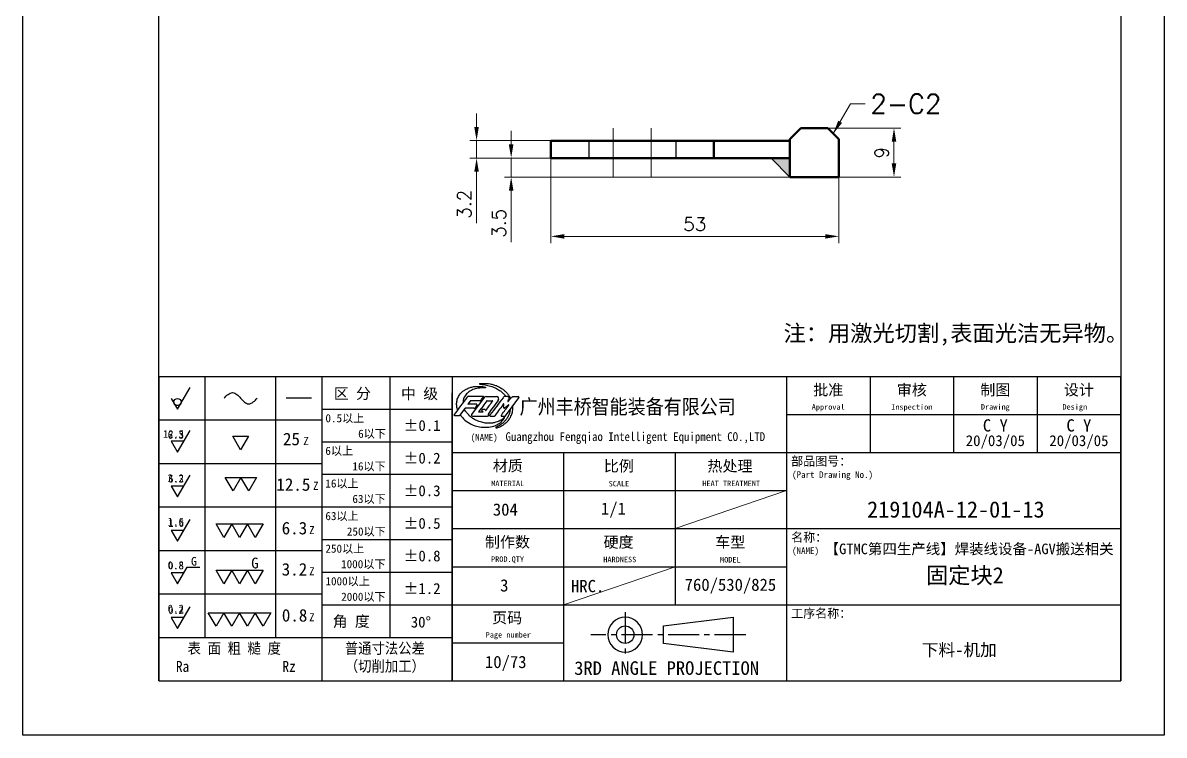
# Model space of a CAD drawing. Header units: millimetres. Extents: x -168473 to -148463, y 295526 to 306160.
# Drawn here: x -166455.9 to -166245.9, y 300078.2 to 300209.3 of the extents above; entities that cross this region are included whole.
import ezdxf
from ezdxf.enums import TextEntityAlignment as Align

# ---------------------------------------------------------------- set-up
doc = ezdxf.new("R2010")
doc.units = ezdxf.units.MM
doc.linetypes.add('CENTER2', pattern=[28.575, 19.05, -3.175, 3.175, -3.175])
doc.linetypes.add('DASHED2', pattern=[9.525, 6.35, -3.175])
for name, color, linetype, lineweight in [('A4', 3, 'Continuous', 20), ('中心线', 2, 'CENTER2', 13), ('尺寸线', 3, 'Continuous', 13), ('文字', 1, 'Continuous', 13), ('粗实线', 7, 'Continuous', 50), ('细实线', 4, 'Continuous', 25), ('虚线', 2, 'DASHED2', 25)]:
    doc.layers.add(name, color=color, linetype=linetype, lineweight=lineweight)
doc.layers.add('MARK', color=7, linetype='Continuous')
doc.styles.add('CH-1', font='')
doc.styles.add('MX_NOTE_STANDARD', font='txt.shx', dxfattribs={"bigfont": 'extfont.shx'})
doc.styles.get("Standard").update_dxf_attribs({"font": 'txt', "bigfont": 'gbcbig.shx'})
doc.styles.get('CH-1').set_extended_font_data('SimSun')
doc.dimstyles.new('副本01', dxfattribs={"dimtxt": 2.5, "dimasz": 2.5, "dimexe": 1.25, "dimexo": 0, "dimgap": 1, "dimtad": 1, "dimdsep": 46, "dimtxsty": 'Standard', "dimcen": 1, "dimclrd": 3, "dimclre": 3, "dimclrt": 1, "dimadec": 1, "dimazin": 2, "dimtfac": 1, "dimtmove": 0, "dimatfit": 3, "dimfxl": 0, "dimtolj": 1, "dimlwd": -1, "dimlwe": -1, "dimarcsym": 0})

# ---------------------------------------------------------------- blocks, each defined once
blk = doc.blocks.new('*D7298')
at = {"layer": 'Defpoints', "color": 0}
for p in [(-166307.75, 300189.94), (-166295.59, 300189.94), (-166305.75, 300180.94)]:
    blk.add_point(p, dxfattribs=at)
at = {"layer": '尺寸线', "color": 3}
for p, q in [((-166307.75, 300189.94), (-166294.34, 300189.94)), ((-166295.59, 300183.44), (-166295.59, 300187.44)), ((-166305.75, 300180.94), (-166294.34, 300180.94))]:
    blk.add_line(p, q, dxfattribs=at)
for points in [[(-166296.01, 300187.44), (-166295.17, 300187.44), (-166295.59, 300189.94)], [(-166296.01, 300183.44), (-166295.17, 300183.44), (-166295.59, 300180.94)]]:
    blk.add_solid(points, dxfattribs=at)
at = {"layer": '尺寸线', "color": 1, "insert": (-166297.84, 300185.44), "char_height": 2.5, "attachment_point": 5, "rotation": 90}
blk.add_mtext('\\A1;9', dxfattribs=at)
blk = doc.blocks.new('*D7299')
at = {"layer": 'Defpoints', "color": 0}
for p in [(-166358.75, 300187.64), (-166372.39, 300184.44), (-166358.75, 300184.44)]:
    blk.add_point(p, dxfattribs=at)
at = {"layer": '尺寸线', "color": 3}
for p, q in [((-166372.39, 300190.14), (-166372.39, 300192.64)), ((-166358.75, 300187.64), (-166373.64, 300187.64)), ((-166372.39, 300187.64), (-166372.39, 300184.44)), ((-166358.75, 300184.44), (-166373.64, 300184.44)), ((-166372.39, 300181.94), (-166372.39, 300172.44))]:
    blk.add_line(p, q, dxfattribs=at)
for points in [[(-166372.81, 300190.14), (-166371.98, 300190.14), (-166372.39, 300187.64)], [(-166372.81, 300181.94), (-166371.98, 300181.94), (-166372.39, 300184.44)]]:
    blk.add_solid(points, dxfattribs=at)
at = {"layer": '尺寸线', "color": 1, "insert": (-166374.64, 300175.94), "char_height": 2.5, "attachment_point": 5, "rotation": 90}
blk.add_mtext('\\A1;3.2', dxfattribs=at)
blk = doc.blocks.new('A$C0BB32EA6')
for p, q in [((-116.6, -171.23), (-116.6, 125.77)), ((-116.6, 125.77), (93.4, 125.77)), ((93.4, 125.77), (93.4, -171.23)), ((-91.6, 117.77), (85.4, 117.77)), ((-91.6, -161.23), (-91.6, 117.77)), ((-91.6, 101.56), (-91.6, 117.77)), ((-38.15, 101.56), (-38.15, 117.77)), ((-38.15, 117.77), (73.4, 117.77)), ((-38.15, 117.77), (73.4, 117.77)), ((-38.15, 117.77), (73.4, 117.77)), ((-38.15, 117.77), (73.4, 117.77)), ((-33.08, 117.77), (-33.08, 101.56)), ((46.4, 117.77), (46.4, 101.56)), ((46.4, 117.77), (46.4, 101.56)), ((46.4, 117.77), (46.4, 101.56)), ((46.4, 117.77), (46.4, 101.56)), ((46.4, 117.77), (46.4, 101.56)), ((61.4, 117.77), (61.4, 101.56)), ((61.4, 117.77), (61.4, 101.56)), ((61.4, 117.77), (61.4, 101.56)), ((61.4, 117.77), (61.4, 101.56)), ((61.4, 117.77), (61.4, 101.56)), ((73.4, 117.77), (73.4, 101.56)), ((73.4, 117.77), (73.4, 101.56)), ((73.4, 117.77), (73.4, 101.56)), ((73.4, 117.77), (73.4, 101.56)), ((73.4, 117.77), (73.4, 101.56)), ((85.4, 117.77), (85.4, -161.23)), ((-38.15, 106.63), (-35.61, 111.7)), ((-38.15, 111.7), (73.4, 111.7)), ((-38.15, 111.7), (73.4, 111.7)), ((-38.15, 111.7), (73.4, 111.7)), ((-38.15, 111.7), (73.4, 111.7)), ((-35.61, 111.7), (-33.08, 106.63)), ((73.4, 111.7), (85.4, 111.7)), ((73.4, 111.7), (85.4, 111.7)), ((73.4, 111.7), (85.4, 111.7)), ((73.4, 111.7), (85.4, 111.7)), ((-38.15, 101.56), (-35.61, 106.63)), ((-38.15, 106.63), (73.4, 106.63)), ((-38.15, 106.63), (73.4, 106.63)), ((-38.15, 106.63), (73.4, 106.63)), ((-38.15, 106.63), (73.4, 106.63)), ((-35.61, 106.63), (-33.08, 101.56)), ((-38.15, 101.56), (85.4, 101.56)), ((85.4, 101.56), (-38.15, 101.56)), ((-38.15, 101.56), (85.4, 101.56)), ((-38.15, 101.56), (85.4, 101.56)), ((-86.53, -161.23), (85.4, -161.23)), ((93.4, -171.23), (-116.6, -171.23))]:
    blk.add_line(p, q)
at = {"style": 'CH-1'}
for s, height, p in [('符号', 1.775, (-35.53, 115.86)), ('设 变 内 容', 1.775, (8.24, 115.86)), ('日 期', 1.775, (53.57, 115.61)), ('变更者', 1.775, (67.78, 115.61)), ('锐角除去', 1.775, (79.78, 116.14)), ('NO.', 1.775, (-35.25, 113.15)), ('REVISION', 1.775, (8.51, 113.15)), ('DATE', 1.775, (53.99, 112.89)), ('REVR', 1.775, (68.2, 112.89)), ('1', 2.03, (-35.7, 108.92)), ('C0.5', 1.775, (79.78, 106.74)), ('2', 2.03, (-35.7, 103.38))]:
    blk.add_text(s, height=height, dxfattribs=at).set_placement(p, align=Align.MIDDLE)
at = {"style": 'CH-1', "width": 0.7}
blk.add_text('ACUTE ANGLE', height=1.7746, dxfattribs=at).set_placement((79.78, 113.08), align=Align.MIDDLE)
blk = doc.blocks.new('A$C34C2392C')
at = {"linetype": 'CENTER2', "ltscale": 0.3}
for p, q in [((-5.53, 4.13), (-5.53, -4.13)), ((16.64, 0), (-11.88, 0))]:
    blk.add_line(p, q, dxfattribs=at)
for p, q in [((1.54, 1.6), (14.34, 3.2)), ((14.34, 3.2), (14.34, -3.2)), ((1.54, -1.6), (1.54, 1.6)), ((14.34, -3.2), (1.54, -1.6))]:
    blk.add_line(p, q)
for radius in [3.2, 1.6]:
    blk.add_arc((-5.53, 0), radius, 0, 359.9894)
blk = doc.blocks.new('A$C67844AE1')
for p, q in [((-492, 112), (0, 112)), ((-246, 112), (-246, -112)), ((-184.5, 112), (-184.5, 56)), ((-123, 112), (-123, 56)), ((-61.5, 112), (-61.5, 56)), ((0, -112), (0, 112)), ((-246, 84), (0, 84)), ((-492, 68), (-492, -112)), ((-492, 68), (-492, -112)), ((-492, -112), (-492, 68)), ((-492, 68), (-492, -112)), ((-492, 68), (-492, -112)), ((-492, 68), (-492, -112)), ((-492, 68), (-492, -112)), ((-492, 68), (-492, -112)), ((-492, 68), (-492, -112)), ((-492, -112), (-492, 68)), ((-492, 68), (-492, -112)), ((-492, 68), (-492, -112)), ((-492, 68), (-492, -112)), ((-492, 68), (-492, -112)), ((-492, 56), (0, 56)), ((-410, 56), (-410, -112)), ((-328, 56), (-328, -56)), ((-492, 28), (-246, 28)), ((-492, 0), (0, 0)), ((-492, -28), (-246, -28)), ((-492, -56), (0, -56)), ((-492, -84), (-410, -84)), ((-492, -112), (0, -112))]:
    blk.add_line(p, q)
at = {"color": 4, "ltscale": 0.5}
for p, q in [((-478.69, 93.94), (-480.4, 91.69)), ((-468.38, 96.54), (-477.68, 84.12)), ((-467.07, 97.19), (-459.37, 97.19)), ((-451.05, 97.21), (-453.64, 97.21)), ((-452.68, 83.09), (-442.89, 96.32)), ((-447.54, 97.19), (-443.33, 97.19)), ((-482.7, 88.42), (-486.55, 83.35)), ((-473.82, 90.78), (-475.13, 88.89)), ((-469.28, 85.77), (-472.57, 85.77)), ((-469.23, 85.85), (-470.11, 87.32)), ((-467.8, 87.76), (-469.94, 87.76)), ((-467.8, 87.76), (-467.42, 87.1)), ((-486.98, 83.13), (-490.13, 83.13)), ((-477.02, 82.81), (-465.96, 82.81)), ((-463.75, 82.81), (-461.35, 82.81))]:
    blk.add_line(p, q, dxfattribs=at)
for centre, radius, start, end in [((-479.96, 96.37), 1.09, 90, 143.21463), ((-478.65, 93.91), 0.0547, 90, 142.95764), ((-471.7, 94.51), 0.547, 270, 322.84702), ((-469.22, 97.24), 0.219, 322.84702, 90), ((-467.07, 95.55), 1.64, 90, 143.17909), ((-466.36, 94.15), 0.0547, 90, 143.28021), ((-462.24, 94.15), 0.0547, 323.81172, 90), ((-459.37, 95.55), 1.64, 323.50405, 90), ((-453.64, 96.66), 0.547, 90, 142.76053), ((-443.33, 96.64), 0.547, 323.51537, 90), ((-490.13, 83.68), 0.547, 143.21463, 270), ((-482.27, 88.08), 0.547, 90, 142.7804), ((-480.35, 91.65), 0.0547, 142.95764, 270), ((-477.02, 83.63), 0.821, 143.17909, 270), ((-472.57, 85.82), 0.0547, 143.28021, 270), ((-469.28, 85.82), 0.0547, 270, 30.87346), ((-467.37, 87.13), 0.0547, 209.84044, 323.81172), ((-454.06, 91.84), 0.137, 354.5829, 143.44023), ((-450.47, 90.95), 0.137, 323.3038, 127.26931), ((-486.98, 83.68), 0.547, 270, 322.7804), ((-463.75, 83.36), 0.547, 142.76053, 270), ((-461.35, 83.63), 0.821, 270, 323.34145), ((-455.78, 83.14), 0.274, 143.38703, 270), ((-453.12, 83.41), 0.547, 270, 323.51537)]:
    blk.add_arc(centre, radius, start, end, dxfattribs=at)
at = {"color": 3, "ltscale": 0.5}
for points, knots in [([(-488.04, 87.39), (-488.26, 88.17), (-488.62, 89.51), (-488.76, 91.4), (-488.68, 92.96), (-488.48, 94.48), (-488, 95.94), (-487.33, 97.33), (-486.52, 98.55), (-485.58, 99.92), (-484.11, 101.17), (-482.08, 102.53), (-479.62, 103.66), (-476.63, 104.53), (-473.49, 104.75), (-470.85, 104.68), (-469.01, 104.49), (-468.06, 104.35), (-467.6, 104.19), (-467.36, 104.11), (-467.38, 103.84), (-467.51, 103.6), (-467.67, 103.59), (-467.75, 103.59)], [0.033361, 0.033361, 0.033361, 0.033361, 0.471833, 0.793856, 1.06763, 1.327784, 1.632518, 1.904259, 2.171672, 2.434164, 2.811787, 3.221221, 3.771763, 4.287691, 4.918993, 5.487196, 5.736969, 5.935719, 6.004988, 6.011363, 6.068145, 6.111246, 6.151841, 6.151841, 6.151841, 6.151841]), ([(-467.75, 103.59), (-468.68, 103.59), (-471.11, 103.61), (-474.79, 103.2), (-478.26, 101.79), (-481.06, 99.79), (-482.97, 97.34), (-484.02, 94.85), (-483.98, 93.42), (-483.93, 92.89)], [0, 0, 0, 0, 0.511401, 1.333961, 2.006207, 2.544799, 3.201133, 3.690752, 3.982461, 3.982461, 3.982461, 3.982461]), ([(-471.87, 106.78), (-471.88, 106.81), (-471.89, 106.89), (-471.08, 106.94), (-470.13, 106.96), (-468.28, 106.92), (-466.29, 106.88), (-463.95, 106.66), (-461.43, 105.9), (-458.86, 105.11), (-456.84, 103.98), (-455.05, 102.78), (-453.35, 101.59), (-451.64, 99.9), (-450.32, 98.09), (-449.42, 96.69), (-449.1, 95.93), (-449.03, 95.74)], [0, 0, 0, 0, 0.013513, 0.041806, 0.340693, 0.661167, 1.001786, 1.450195, 1.93793, 2.441413, 2.919246, 3.201062, 3.624217, 4.053268, 4.510623, 4.853859, 4.962074, 4.962074, 4.962074, 4.962074]), ([(-453.89, 81.8), (-454.16, 81.48), (-455.09, 80.34), (-457.47, 79.09), (-460.29, 78.15), (-463.1, 77.56), (-465.75, 77.56), (-468.2, 77.74), (-470.34, 78.3), (-472.37, 78.87), (-474.59, 79.8), (-476.8, 81.11), (-479.03, 82.63), (-480.66, 84.59), (-482.11, 86.33), (-482.76, 87.47), (-483.04, 87.97)], [0, 0, 0, 0, 0.227272, 0.804496, 1.430419, 1.862632, 2.367125, 2.88024, 3.204387, 3.579335, 4.036384, 4.516387, 4.985288, 5.507707, 5.907232, 6.223175, 6.223175, 6.223175, 6.223175]), ([(-449.38, 87.54), (-449.46, 86.95), (-449.59, 86.05), (-449.95, 84.79), (-450.37, 83.78), (-450.81, 82.63), (-451.45, 81.57), (-452.25, 80.24), (-453.23, 79.21), (-454.33, 78.01), (-455.64, 77.09), (-456.98, 76.11), (-458.35, 75.36), (-459.16, 74.85), (-459.95, 74.68), (-459.94, 74.21), (-459.66, 74.19), (-459.5, 74.17)], [0.004933, 0.004933, 0.004933, 0.004933, 0.333622, 0.498315, 0.724349, 0.934741, 1.17012, 1.401267, 1.780901, 1.94954, 2.292483, 2.648069, 2.865789, 3.139575, 3.199954, 3.253921, 3.331828, 3.331828, 3.331828, 3.331828]), ([(-459.5, 74.17), (-459.15, 74.26), (-457.82, 74.59), (-455.91, 75.45), (-453.81, 76.77), (-452.04, 78.05), (-450.46, 79.78), (-449.21, 81.63), (-448.18, 83.92), (-447.35, 86.77), (-447.31, 89.06), (-447.29, 90.37)], [0, 0, 0, 0, 0.196818, 0.752706, 1.133972, 1.558354, 1.94217, 2.414014, 2.774875, 3.316286, 4.02771, 4.02771, 4.02771, 4.02771]), ([(-486.11, 83.93), (-485.59, 83.17), (-484.11, 80.96), (-480.4, 78.04), (-475.71, 75.67), (-470.4, 74.54), (-465.25, 74.57), (-460.35, 75.58), (-456.79, 77.65), (-454.68, 79.82), (-453.68, 81.05), (-453.44, 81.92), (-453.76, 82.01), (-453.85, 81.87), (-453.89, 81.8)], [0.008574, 0.008574, 0.008574, 0.008574, 0.511088, 1.461558, 2.551285, 3.372869, 4.408758, 5.360341, 6.07413, 6.646139, 6.965728, 7.014048, 7.055407, 7.097199, 7.097199, 7.097199, 7.097199])]:
    blk.add_open_spline(points, degree=3, knots=knots, dxfattribs=at)
blk.add_spline([(-471.87, 106.78), (-471.8, 106.48), (-471.33, 106.32), (-469.95, 106.19), (-468.71, 106.01), (-466.81, 105.67), (-464.7, 105.2), (-462.88, 104.66), (-461.09, 103.98), (-459.43, 103.08), (-457.89, 102.22), (-455.32, 100.34), (-454.15, 99.25), (-453.58, 98.66), (-452.29, 97.2)], degree=3, dxfattribs=at)
at = {"color": 4, "ltscale": 0.5}
for points, knots in [([(-480.84, 97.02), (-480.93, 96.9), (-481.02, 96.78), (-481.12, 96.65), (-484.27, 92.44), (-487.42, 88.22), (-490.57, 84.01)], [-0.084236, -0.084236, -0.084236, -0.084236, 0, 0, 0, 2.885251, 2.885251, 2.885251, 2.885251]), ([(-479.96, 97.46), (-479.82, 97.46), (-479.68, 97.46), (-479.54, 97.46), (-479.54, 97.46), (-479.54, 97.46), (-479.54, 97.46), (-476.38, 97.46), (-473.23, 97.46), (-470.08, 97.46), (-470.08, 97.46), (-470.08, 97.46), (-470.08, 97.46), (-469.79, 97.46), (-469.51, 97.46), (-469.22, 97.46)], [-0.077734, -0.077734, -0.077734, -0.077734, 0, 0, 0, 0, 0, 0, 1.729211, 1.729211, 1.729211, 1.729211, 1.729211, 1.729211, 1.885805, 1.885805, 1.885805, 1.885805]), ([(-471.7, 93.97), (-471.72, 93.97), (-471.75, 93.97), (-471.77, 93.97), (-471.77, 93.97), (-471.77, 93.97), (-471.77, 93.97), (-474.06, 93.97), (-476.36, 93.97), (-478.65, 93.97)], [-0.012966, -0.012966, -0.012966, -0.012966, 0, 0, 0, 0, 0, 0, 1.257183, 1.257183, 1.257183, 1.257183]), ([(-469.05, 97.11), (-469.2, 96.9), (-469.36, 96.7), (-469.52, 96.49), (-469.52, 96.49), (-469.52, 96.49), (-469.52, 96.49), (-470.05, 95.79), (-470.58, 95.09), (-471.11, 94.39), (-471.11, 94.39), (-471.11, 94.39), (-471.11, 94.39), (-471.16, 94.32), (-471.21, 94.25), (-471.26, 94.18)], [-0.1423966, -0.1423966, -0.1423966, -0.1423966, 0, 0, 0, 0, 0, 0, 0.4822707, 0.4822707, 0.4822707, 0.4822707, 0.4822707, 0.4822707, 0.529029, 0.529029, 0.529029, 0.529029]), ([(-454.08, 96.99), (-454.23, 96.79), (-454.39, 96.58), (-454.54, 96.38), (-457.68, 92.25), (-460.82, 88.12), (-463.96, 83.99), (-464.04, 83.89), (-464.11, 83.79), (-464.19, 83.69)], [-0.140102, -0.140102, -0.140102, -0.140102, 0, 0, 0, 2.844058, 2.844058, 2.844058, 2.913465, 2.913465, 2.913465, 2.913465]), ([(-451.05, 97.21), (-450.96, 97.2), (-450.76, 97.2), (-450.41, 97.03), (-450.21, 96.52), (-450.3, 95.87), (-450.55, 95.18), (-450.83, 94.49), (-451, 93.99), (-451.13, 93.7), (-451.11, 93.59), (-450.99, 93.55), (-450.82, 93.63), (-450.49, 93.98), (-449.97, 94.64), (-449.25, 95.48), (-448.57, 96.28), (-447.99, 96.81), (-447.66, 97.09), (-447.54, 97.19)], [0, 0, 0, 0, 0.047379, 0.11361, 0.198731, 0.32589, 0.467244, 0.599055, 0.733672, 0.758899, 0.77069, 0.790267, 0.820293, 0.867992, 1.054564, 1.278066, 1.476304, 1.62487, 1.711224, 1.711224, 1.711224, 1.711224]), ([(-469.94, 87.76), (-469.98, 87.77), (-470.04, 87.77), (-470.11, 87.72), (-470.16, 87.66), (-470.17, 87.58), (-470.16, 87.49), (-470.14, 87.4), (-470.13, 87.35), (-470.11, 87.32)], [0, 0, 0, 0, 0.0189462, 0.0330559, 0.0436533, 0.0575788, 0.0766083, 0.0956988, 0.1082528, 0.1082528, 0.1082528, 0.1082528]), ([(-456, 83.3), (-455.85, 83.49), (-455.71, 83.69), (-455.56, 83.88), (-455.56, 83.88), (-455.56, 83.88), (-455.56, 83.88), (-453.83, 86.21), (-452.09, 88.54), (-450.36, 90.87)], [-0.132838, -0.132838, -0.132838, -0.132838, 0, 0, 0, 0, 0, 0, 1.591518, 1.591518, 1.591518, 1.591518])]:
    blk.add_open_spline(points, degree=3, knots=knots, dxfattribs=at)
for points in [[(-466.4, 94.18), (-468.47, 91.41), (-470.54, 88.63), (-472.61, 85.86)], [(-462.19, 94.12), (-463.9, 91.78), (-465.62, 89.44), (-467.33, 87.1)], [(-466.36, 94.2), (-464.99, 94.2), (-463.61, 94.2), (-462.24, 94.2)], [(-458.05, 94.58), (-460.57, 91.18), (-463.09, 87.78), (-465.6, 84.38)], [(-476.05, 88.63), (-478.12, 88.63), (-480.19, 88.63), (-482.27, 88.63)], [(-474.4, 91.6), (-476.39, 91.6), (-478.37, 91.6), (-480.35, 91.6)], [(-454.17, 91.93), (-456.01, 89.44), (-457.9, 86.89), (-460.7, 83.14)], [(-454.14, 89.56), (-454.07, 90.32), (-454, 91.07), (-453.92, 91.83)], [(-453.14, 89.09), (-452.28, 89.74), (-451.41, 90.4), (-450.55, 91.06)], [(-455.78, 82.86), (-454.89, 82.86), (-454, 82.86), (-453.12, 82.86)]]:
    blk.add_open_spline(points, degree=3, dxfattribs=at)
for points in [[(-476.05, 88.63), (-475.64, 88.63), (-475.39, 88.67), (-475.28, 88.75), (-475.13, 88.89)], [(-473.82, 90.78), (-473.73, 90.98), (-473.72, 91.25), (-473.81, 91.45), (-473.97, 91.55), (-474.16, 91.58), (-474.4, 91.6)], [(-465.6, 84.38), (-465.63, 84.34), (-465.63, 84.25), (-465.53, 84.03), (-465.37, 83.78), (-465.15, 83.42), (-465.08, 83.29), (-465.14, 83.12), (-465.4, 82.96), (-465.69, 82.87), (-465.96, 82.81)], [(-454.14, 89.56), (-454.15, 89.22), (-454.12, 88.97), (-453.96, 88.83), (-453.76, 88.76), (-453.62, 88.78), (-453.43, 88.86), (-453.14, 89.09)]]:
    blk.add_spline(points, degree=3, dxfattribs=at)
at = {"layer": '细实线', "color": 0, "linetype": 'Continuous'}
for p, q in [((-492, 112), (-492, 56)), ((-492, 68), (-492, -112)), ((-492, 68), (-492, -112)), ((-492, 68), (-492, -112))]:
    blk.add_line(p, q, dxfattribs=at)
at = {"lineweight": 35, "xscale": 4, "yscale": 4, "zscale": 4}
blk.add_blockref('A$C34C2392C', (-342.56, -78.03), dxfattribs=at)
at = {"style": 'CH-1'}
for s, height, p in [('批准', 8.111, (-215.25, 102.29)), ('审核', 8.111, (-153.75, 102.29)), ('制图', 8.111, (-92.25, 102.29)), ('设计', 8.111, (-30.75, 102.29)), ('Approval', 4.055, (-215.25, 89.12)), ('Inspection', 4.055, (-153.75, 89.12)), ('Drawing', 4.055, (-92.25, 89.12)), ('Design  ', 4.055, (-30.75, 89.12)), ('比例', 8.111, (-369.33, 46.29)), ('MATERIAL', 4.056, (-451.13, 33.33)), ('SCALE', 4.055, (-369.28, 33.12)), ('制作数', 8.111, (-451.33, -9.71)), ('车型', 8.111, (-287.33, -9.71)), ('PROD.QTY', 4.055, (-451.28, -22.88)), ('MODEL', 4.055, (-287.28, -22.88)), ('3RD ANGLE PROJECTION', 10, (-334.19, -102.63))]:
    blk.add_text(s, height=height, dxfattribs=at).set_placement(p, align=Align.MIDDLE)
at = {"lineweight": 35, "style": 'CH-1'}
for s, height, p in [('(NAME)', 4.868, (-478.38, 64.74)), ('部品图号：', 6.489, (-242.53, 46.37)), ('(Part Drawing No.)', 4.8676, (-241.87, 37.35)), ('名称：', 6.489, (-242.53, -9.63)), ('(NAME)', 4.868, (-241.87, -18.65)), ('工序名称：', 6.489, (-242.53, -65.63))]:
    blk.add_text(s, height=height, dxfattribs=at).set_placement(p)
at = {"style": 'CH-1'}
blk.add_text('材质', height=8.111, dxfattribs=at).set_placement((-462.11, 42.24))
at = {"lineweight": 35, "style": 'CH-1'}
for s, height, p in [('热处理', 8.111, (-287.56, 46.27)), ('HEAT TREATMENT', 4.0553, (-286.66, 33.32)), ('硬度', 8.111, (-369.56, -9.73)), ('HARDNESS', 4.055, (-368.66, -22.68)), ('HRC.', 9, (-392.33, -42.26, -1000.32)), ('页码', 8.111, (-451.56, -65.73)), ('Page number', 4.0553, (-450.66, -78.68))]:
    blk.add_text(s, height=height, dxfattribs=at).set_placement(p, align=Align.MIDDLE)
at = {"layer": 'MARK', "style": 'CH-1', "width": 0.9}
blk.add_text('广州丰桥智能装备有限公司', height=10.8, dxfattribs=at).set_placement((-442.41, 84.37))
at = {"layer": 'MARK', "insert": (-452.72, 70.99), "char_height": 6.5, "width": 556.9513, "attachment_point": 1, "style": 'CH-1'}
blk.add_mtext('{\\W0.9;Guangzhou Fengqiao Intelligent Equipment CO.,LTD}', dxfattribs=at)
blk = doc.blocks.new('A$C32AF00EF')
for p, q in [((0, 0), (2.89, 5)), ((-1.44, 2.5), (0, 0))]:
    blk.add_line(p, q)
blk.add_circle((0, 1.67), 0.833)
blk = doc.blocks.new('A$C553B2148')
for p, q in [((1.44, 0), (-1.44, 0)), ((-1.44, 0), (0, -2.5)), ((0, -2.5), (2.89, 2.5))]:
    blk.add_line(p, q)
at = {"style": 'MX_NOTE_STANDARD'}
blk.add_attdef('12.5', text='', height=1.75, dxfattribs=at).set_placement((1.44, 0.28), align=Align.BOTTOM_RIGHT)
blk = doc.blocks.new('A$C1377093C')
for p, q in [((0, 0), (-1.44, 2.5)), ((-1.44, 2.5), (1.44, 2.5)), ((1.44, 2.5), (0, 0))]:
    blk.add_line(p, q)
blk = doc.blocks.new('A$C6D2D6B6B')
for p, q in [((0, 0), (-1.44, 2.5)), ((-1.44, 2.5), (1.44, 2.5)), ((1.44, 2.5), (0, 0)), ((1.44, 2.5), (4.33, 2.5)), ((2.89, 0), (1.44, 2.5)), ((4.33, 2.5), (2.89, 0))]:
    blk.add_line(p, q)
blk = doc.blocks.new('A$C62DD302B')
for p, q in [((-2.89, 0), (-4.33, 2.5)), ((-4.33, 2.5), (-1.44, 2.5)), ((-1.44, 2.5), (-2.89, 0)), ((-1.44, 2.5), (1.44, 2.5)), ((0, 0), (-1.44, 2.5)), ((1.44, 2.5), (0, 0)), ((2.89, 0), (1.44, 2.5)), ((1.44, 2.5), (4.33, 2.5)), ((4.33, 2.5), (2.89, 0))]:
    blk.add_line(p, q)
blk = doc.blocks.new('A$C077E39D2')
for p, q in [((-4.33, -2.5), (-5.77, 0)), ((-5.77, 0), (-2.89, 0)), ((-2.89, 0), (-4.33, -2.5)), ((-2.89, 0), (0, 0)), ((-1.44, -2.5), (-2.89, 0)), ((0, 0), (-1.44, -2.5)), ((1.44, -2.5), (0, 0)), ((0, 0), (2.89, 0)), ((2.89, 0), (1.44, -2.5)), ((4.33, -2.5), (2.89, 0)), ((2.89, 0), (5.77, 0)), ((5.77, 0), (4.33, -2.5))]:
    blk.add_line(p, q)
blk = doc.blocks.new('A$C09D43E00')
for p, q in [((0, 0), (1.78, 3.08)), ((1.78, 3.08), (4.07, 3.08)), ((1.15, 2), (-1.15, 2)), ((-1.15, 2), (0, 0))]:
    blk.add_line(p, q)
at = {"style": 'MX_NOTE_STANDARD'}
blk.add_attdef('12.5', text='', height=1.4, dxfattribs=at).set_placement((1.15, 2.22), align=Align.BOTTOM_RIGHT)
at = {"layer": '细实线', "color": 0, "style": 'CH-1'}
blk.add_text('G', height=1.6, dxfattribs=at).set_placement((2.47, 3.33))
blk = doc.blocks.new('A$C339E5D7D')
for p, q in [((-2.89, 0), (-4.33, 2.5)), ((-4.33, 2.5), (-1.44, 2.5)), ((-1.44, 2.5), (-2.89, 0)), ((-1.44, 2.5), (1.44, 2.5)), ((0, 0), (-1.44, 2.5)), ((1.44, 2.5), (0, 0)), ((2.89, 0), (1.44, 2.5)), ((1.44, 2.5), (4.33, 2.5)), ((4.33, 2.5), (2.89, 0))]:
    blk.add_line(p, q)
at = {"layer": '细实线', "color": 0, "style": 'CH-1'}
blk.add_text('G', height=2, dxfattribs=at).set_placement((2.13, 2.81))
blk = doc.blocks.new('54')
for p, q in [((5360.79, 6053.19), (5468.79, 6053.19)), ((5468.79, 6047.19), (5468.79, 5957.19)), ((5468.79, 6047.19), (5468.79, 5957.19)), ((5468.79, 5957.19), (5468.79, 6047.19)), ((5468.79, 6047.19), (5468.79, 5957.19)), ((5468.79, 6047.19), (5468.79, 5957.19)), ((5468.79, 6047.19), (5468.79, 5957.19)), ((5468.79, 6047.19), (5468.79, 5957.19)), ((5468.79, 6047.19), (5468.79, 5957.19)), ((5468.79, 6047.19), (5468.79, 5957.19)), ((5468.79, 5957.19), (5468.79, 6047.19)), ((5468.79, 6047.19), (5468.79, 5957.19)), ((5468.79, 6047.19), (5468.79, 5957.19)), ((5468.79, 6047.19), (5468.79, 5957.19)), ((5468.79, 6047.19), (5468.79, 5957.19))]:
    blk.add_line(p, q)
at = {"layer": '细实线', "color": 0, "linetype": 'Continuous'}
for p, q in [((5360.79, 6053.19), (5360.79, 5941.19)), ((5377.79, 6053.19), (5377.79, 5957.19)), ((5403.79, 6053.19), (5403.79, 5957.19)), ((5420.79, 6053.19), (5420.79, 5941.19)), ((5445.79, 6053.19), (5445.79, 5957.19)), ((5468.79, 6053.19), (5468.79, 5941.19)), ((5407.7, 6045.29), (5417.04, 6045.29)), ((5468.79, 6047.19), (5468.79, 5957.19)), ((5468.79, 6047.19), (5468.79, 5957.19)), ((5468.79, 6047.19), (5468.79, 5957.19)), ((5420.79, 6041.19), (5468.79, 6041.19)), ((5360.79, 6037.19), (5420.79, 6037.19)), ((5420.79, 6029.19), (5468.79, 6029.19)), ((5360.79, 6021.19), (5420.79, 6021.19)), ((5420.79, 6017.19), (5468.79, 6017.19)), ((5360.79, 6005.19), (5420.79, 6005.19)), ((5420.79, 6005.19), (5468.79, 6005.19)), ((5420.79, 5993.19), (5468.79, 5993.19)), ((5360.79, 5989.19), (5420.79, 5989.19)), ((5420.79, 5981.19), (5468.79, 5981.19)), ((5360.79, 5973.19), (5420.79, 5973.19)), ((5420.79, 5969.19), (5468.79, 5969.19)), ((5360.79, 5957.19), (5468.79, 5957.19)), ((5360.79, 5957.19), (5468.79, 5957.19)), ((5360.79, 5941.19), (5468.79, 5941.19))]:
    blk.add_line(p, q, dxfattribs=at)
at = {"layer": '细实线', "color": 0, "linetype": 'Continuous', "start_tangent": (0.606347, 0.7952), "end_tangent": (0.584547, 0.81136)}
blk.add_spline([(5384.88, 6045.23), (5386.3, 6046.61), (5387.98, 6047.24), (5389.51, 6046.59), (5390.93, 6045.19), (5392.37, 6043.78), (5393.91, 6043.13), (5395.61, 6043.82), (5397.01, 6045.27)], degree=3, dxfattribs=at)
for name, p, xscale, yscale, zscale in [('A$C32AF00EF', (5367.73, 6041.13), 1.600000000000364, 1.600000000000364, 1.600000000000364), ('A$C1377093C', (5390.94, 6026.26), 2, 2, 2), ('A$C6D2D6B6B', (5388.15, 6011.08), 2, 2, 2), ('A$C62DD302B', (5390.57, 5993.94), 2, 2, 2), ('A$C077E39D2', (5390.57, 5966.26), 2, 2, 2)]:
    blk.add_blockref(name, p, dxfattribs=dict(xscale=xscale, yscale=yscale, zscale=zscale))
ref = blk.add_blockref('A$C553B2148', (5367.73, 6029.35), dxfattribs=dict(xscale=1.600000000000364, yscale=1.600000000000364, zscale=1.600000000000364))
ref.add_attrib('12.5', '12.5', dxfattribs={"height": 2.8, "style": 'CH-1'}).set_placement((5370.04, 6029.8), align=Align.BOTTOM_RIGHT)
ref = blk.add_blockref('A$C553B2148', (5367.73, 6012.86), dxfattribs=dict(xscale=1.600000000000364, yscale=1.600000000000364, zscale=1.600000000000364))
ref.add_attrib('12.5', '6.3', dxfattribs={"height": 2.8, "style": 'CH-1'}).set_placement((5370.04, 6013.31), align=Align.BOTTOM_RIGHT)
ref = blk.add_blockref('A$C553B2148', (5367.73, 5996.56), dxfattribs=dict(xscale=1.600000000000364, yscale=1.600000000000364, zscale=1.600000000000364))
ref.add_attrib('12.5', '1.6', dxfattribs={"height": 2.8, "style": 'CH-1'}).set_placement((5370.04, 5997.01), align=Align.BOTTOM_RIGHT)
at = {"lineweight": 35}
ref = blk.add_blockref('A$C09D43E00', (5367.73, 5976.92), dxfattribs=dict(at, xscale=2, yscale=2, zscale=2))
ref.add_attrib('12.5', '0.8', dxfattribs={"height": 2.8, "style": 'CH-1'}).set_placement((5370.04, 5981.37), align=Align.BOTTOM_RIGHT)
at = {"lineweight": 35, "xscale": 2, "yscale": 2, "zscale": 2}
blk.add_blockref('A$C339E5D7D', (5390.57, 5976.92), dxfattribs=at)
ref = blk.add_blockref('A$C553B2148', (5367.73, 5964.47), dxfattribs=dict(xscale=1.600000000000364, yscale=1.600000000000364, zscale=1.600000000000364))
ref.add_attrib('12.5', '0.2', dxfattribs={"height": 2.8, "style": 'CH-1'}).set_placement((5370.04, 5964.92), align=Align.BOTTOM_RIGHT)
at = {"style": 'CH-1', "width": 0.9}
for s, p in [('表 面 粗 糙 度', (5388.59, 5953.25)), ('普通寸法公差', (5444.02, 5953.25)), ('Ra              Rz', (5389.17, 5946.45)), ('（切削加工）', (5444.02, 5946.67))]:
    blk.add_text(s, height=4, dxfattribs=at).set_placement(p, align=Align.MIDDLE)
at = {"layer": '细实线', "color": 0, "style": 'CH-1'}
for s, height, p in [('区 分', 4, (5432.03, 6046.97)), ('中 级', 4, (5456.79, 6046.97)), ('0.5以上', 3, (5429.3, 6037.89)), ('6以下', 3, (5439.3, 6032.14)), ('6以上', 3, (5427.22, 6025.89)), ('16以下', 3, (5438.2, 6020.14)), ('16以上', 3, (5428.26, 6013.89)), ('63以下', 3, (5438.2, 6008.14)), ('63以上', 3, (5428.26, 6001.89)), ('250以下', 3, (5437.19, 5996.14)), ('250以上', 3, (5429.3, 5989.89)), ('1000以下', 3, (5436.08, 5984.14)), ('1000以上', 3, (5430.33, 5977.89)), ('2000以下', 3, (5436.13, 5972.14)), ('角 度', 4, (5431.63, 5963.15))]:
    blk.add_text(s, height=height, dxfattribs=at).set_placement(p, align=Align.MIDDLE)
for s, height, p in [('%%P0.1', 4, (5450.91, 6033.15)), ('6.3', 2.944, (5364.07, 6030.28)), ('25', 4.6, (5406.51, 6027.88)), ('Z', 3, (5414, 6027.96)), ('%%P0.2', 4, (5450.91, 6021.15)), ('3.2', 2.944, (5364.07, 6014.28)), ('12.5', 4.6, (5404.08, 6011.13)), ('Z', 3, (5417.58, 6011.47)), ('%%P0.3', 4, (5450.91, 6009.15)), ('1.6', 2.944, (5364.07, 5998.28)), ('6.3', 4.6, (5406.05, 5995.09)), ('Z', 3, (5416.15, 5995.17)), ('%%P0.5', 4, (5450.91, 5997.15)), ('%%P0.8', 4, (5450.91, 5985.15)), ('0.8', 2.944, (5364.07, 5982.28)), ('3.2', 4.6, (5406.05, 5979.93)), ('Z', 3, (5416.15, 5980.01)), ('%%P1.2', 4, (5450.91, 5973.15)), ('0.2', 2.944, (5364.07, 5966.28)), ('0.8', 4.6, (5406.1, 5963)), ('Z', 3, (5416.15, 5963.08)), ('30°', 4, (5453.55, 5960.81))]:
    blk.add_text(s, height=height, dxfattribs=at).set_placement(p)
blk = doc.blocks.new('*D7302')
at = {"layer": 'Defpoints', "color": 0}
for p in [(-166314.75, 300184.44), (-166366.03, 300180.94), (-166314.75, 300180.94)]:
    blk.add_point(p, dxfattribs=at)
at = {"layer": '尺寸线', "color": 3}
for p, q in [((-166366.03, 300186.94), (-166366.03, 300189.44)), ((-166314.75, 300184.44), (-166367.28, 300184.44)), ((-166366.03, 300184.44), (-166366.03, 300180.94)), ((-166314.75, 300180.94), (-166367.28, 300180.94)), ((-166366.03, 300178.44), (-166366.03, 300168.94))]:
    blk.add_line(p, q, dxfattribs=at)
for points in [[(-166366.45, 300186.94), (-166365.61, 300186.94), (-166366.03, 300184.44)], [(-166366.45, 300178.44), (-166365.61, 300178.44), (-166366.03, 300180.94)]]:
    blk.add_solid(points, dxfattribs=at)
at = {"layer": '尺寸线', "color": 1, "insert": (-166368.28, 300172.44), "char_height": 2.5, "attachment_point": 5, "rotation": 90}
blk.add_mtext('\\A1;3.5', dxfattribs=at)
blk = doc.blocks.new('*D7303')
at = {"layer": 'Defpoints', "color": 0}
for p in [(-166358.75, 300184.44), (-166305.75, 300180.94), (-166305.75, 300170.03)]:
    blk.add_point(p, dxfattribs=at)
at = {"layer": '尺寸线', "color": 3}
for p, q in [((-166358.75, 300184.44), (-166358.75, 300168.78)), ((-166305.75, 300180.94), (-166305.75, 300168.78)), ((-166356.25, 300170.03), (-166308.25, 300170.03))]:
    blk.add_line(p, q, dxfattribs=at)
for points in [[(-166356.25, 300170.44), (-166356.25, 300169.61), (-166358.75, 300170.03)], [(-166308.25, 300170.44), (-166308.25, 300169.61), (-166305.75, 300170.03)]]:
    blk.add_solid(points, dxfattribs=at)
at = {"layer": '尺寸线', "color": 1, "insert": (-166332.25, 300172.28), "char_height": 2.5, "attachment_point": 5}
blk.add_mtext('\\A1;53', dxfattribs=at)
blk = doc.blocks.new('工序名称')
at = {"layer": '文字', "color": 1, "linetype": 'Continuous', "style": 'CH-1'}
blk.add_text('下料-机加', height=2.25, dxfattribs=at).set_placement((-29.69, -6.35, -250.08), align=Align.MIDDLE)
blk = doc.blocks.new('设计人员')
at = {"layer": '文字', "color": 1, "linetype": 'Continuous', "style": 'CH-1'}
blk.add_text('C Y', height=2.25, dxfattribs=at).set_placement((-7.69, -1.99), align=Align.MIDDLE)
blk = doc.blocks.new('出图人员')
at = {"layer": '文字', "color": 1, "linetype": 'Continuous', "style": 'CH-1'}
blk.add_text('C Y', height=2.25, dxfattribs=at).set_placement((-7.69, -1.99), align=Align.MIDDLE)
blk = doc.blocks.new('出图日期')
at = {"layer": '文字', "color": 1, "linetype": 'Continuous', "style": 'CH-1'}
blk.add_text('20/03/05', height=2, dxfattribs=at).set_placement((-7.69, 2.04), align=Align.MIDDLE)
blk = doc.blocks.new('设计日期')
at = {"layer": '文字', "color": 1, "linetype": 'Continuous', "style": 'CH-1'}
blk.add_text('20/03/05', height=2, dxfattribs=at).set_placement((-7.69, 2.04), align=Align.MIDDLE)

msp = doc.modelspace()

# ---------------------------------------------------------------- hatches: boundary and pattern name
at = {"layer": '细实线'}
msp.add_hatch(color=3, dxfattribs=at).paths.add_polyline_path([(-166314.754, 300180.938), (-166318.191, 300184.438), (-166314.754, 300184.438)])

# ---------------------------------------------------------------- linework, layer by layer
at = {"layer": 'A4'}
msp.add_lwpolyline([(-166455.879, 300375.243), (-166245.879, 300375.243), (-166245.879, 300078.243), (-166455.879, 300078.243)], close=True, dxfattribs=at)
at = {"layer": '中心线'}
for p, q in [((-166347.257, 300189.938), (-166347.257, 300180.938)), ((-166340.254, 300189.938), (-166340.254, 300180.938))]:
    msp.add_line(p, q, dxfattribs=at)
at = {"layer": '尺寸线'}
for p, q in [((-166335.879, 300116.243), (-166315.379, 300123.243)), ((-166356.379, 300102.243), (-166335.879, 300109.243))]:
    msp.add_line(p, q, dxfattribs=at)
at = {"layer": '粗实线'}
for p, q in [((-166314.754, 300187.938), (-166312.754, 300189.938)), ((-166312.754, 300189.938), (-166307.754, 300189.938)), ((-166307.754, 300189.938), (-166305.754, 300187.938)), ((-166358.754, 300187.638), (-166314.754, 300187.638)), ((-166358.754, 300184.438), (-166358.754, 300187.638)), ((-166328.754, 300187.638), (-166328.754, 300184.438)), ((-166314.754, 300187.938), (-166314.754, 300180.938)), ((-166305.754, 300180.938), (-166305.754, 300187.938)), ((-166358.754, 300184.438), (-166314.754, 300184.438)), ((-166314.754, 300180.938), (-166305.754, 300180.938))]:
    msp.add_line(p, q, dxfattribs=at)
at = {"layer": '细实线'}
for p, q in [((-166318.191, 300184.438), (-166314.754, 300184.438)), ((-166314.754, 300180.938), (-166318.191, 300184.438)), ((-166314.754, 300184.438), (-166314.754, 300181.836)), ((-166314.754, 300184.438), (-166314.754, 300180.938))]:
    msp.add_line(p, q, dxfattribs=at)
at = {"layer": '虚线'}
for p, q in [((-166351.754, 300187.638), (-166351.754, 300184.438)), ((-166335.754, 300187.638), (-166335.754, 300184.438))]:
    msp.add_line(p, q, dxfattribs=at)

# ---------------------------------------------------------------- block references
msp.add_blockref('A$C0BB32EA6', (-166339.279, 300249.475))
for name, p, xscale, yscale, zscale in [('54', (-169111.275, 297117.648), 0.5, 0.5, 0.5), ('A$C67844AE1', (-166253.879, 300116.243), 0.25, 0.25, 0.25)]:
    msp.add_blockref(name, p, dxfattribs=dict(xscale=xscale, yscale=yscale, zscale=zscale))
at = {"layer": '细实线'}
for name, p in [('出图人员', (-166269.254, 300137.235)), ('设计人员', (-166253.879, 300137.235)), ('出图日期', (-166269.254, 300130.235)), ('设计日期', (-166253.879, 300130.235)), ('工序名称', (-166253.879, 300100.335))]:
    msp.add_blockref(name, p, dxfattribs=at)

# ---------------------------------------------------------------- texts
at = {"layer": '尺寸线', "color": 1, "insert": (-166299.922, 300196.18), "char_height": 3.5, "width": 6.60137, "attachment_point": 1}
msp.add_mtext('\\A1;2-C2', dxfattribs=at)
at = {"layer": '文字', "color": 1, "linetype": 'Continuous', "style": 'CH-1'}
for s, height, p in [('注：用激光切割,表面光洁无异物。', 3, (-166284.209, 300152.056, -250.081)), ('304', 2.25, (-166367.104, 300119.746, -250.081)), ('1/1', 2.25, (-166347.208, 300119.746, -250.081)), ('219104A-12-01-13', 3, (-166284.209, 300119.753, -250.081)), ('【GTMC第四生产线】焊装线设备-AGV搬送相关', 1.95, (-166281.769, 300112.553, -162.552)), (' 固定块2', 3, (-166283.571, 300107.723, -250.081)), ('3', 2.25, (-166367.295, 300105.789, -250.081)), ('760/530/825', 2.25, (-166325.685, 300105.746, -250.081)), ('10/73', 2.25, (-166367.022, 300091.533, -250.081))]:
    msp.add_text(s, height=height, dxfattribs=at).set_placement(p, align=Align.MIDDLE)

# ---------------------------------------------------------------- dimensions: what is measured, and where the dimension line sits
at = {"layer": '尺寸线'}
for base, p1, p2, picture, middle in [((-166372.393, 300184.438), (-166358.754, 300187.638), (-166358.754, 300184.438), '*D7299', (-166374.643, 300175.938)), ((-166366.03, 300180.938), (-166314.754, 300184.438), (-166314.754, 300180.938), '*D7302', (-166368.28, 300172.438)), ((-166295.59, 300189.938), (-166305.754, 300180.938), (-166307.754, 300189.938), '*D7298', (-166297.84, 300185.438))]:
    dim = msp.add_linear_dim(base=base, p1=p1, p2=p2, angle=90, dimstyle='副本01', dxfattribs=at)
    dim.commit()
    dim.dimension.update_dxf_attribs({"geometry": picture, "text_midpoint": middle})
dim = msp.add_linear_dim(base=(-166305.754, 300170.028), p1=(-166358.754, 300184.438), p2=(-166305.754, 300180.938), dimstyle='副本01', override={"dimfxl": 1.25}, dxfattribs=at)
dim.commit()
dim.dimension.update_dxf_attribs({"geometry": '*D7303', "text_midpoint": (-166332.254, 300172.278)})

# ---------------------------------------------------------------- leaders
at = {"layer": '尺寸线', "annotation_type": 0, "has_hookline": 1, "hookline_direction": 0, "text_width": 12.833}
msp.add_leader([(-166306.754, 300188.938), (-166303.584, 300194.43), (-166300.922, 300194.43)], dimstyle='副本01', override={"dimgap": 1, "dimtad": 0}, dxfattribs=at)

doc.saveas('drawing.dxf')
